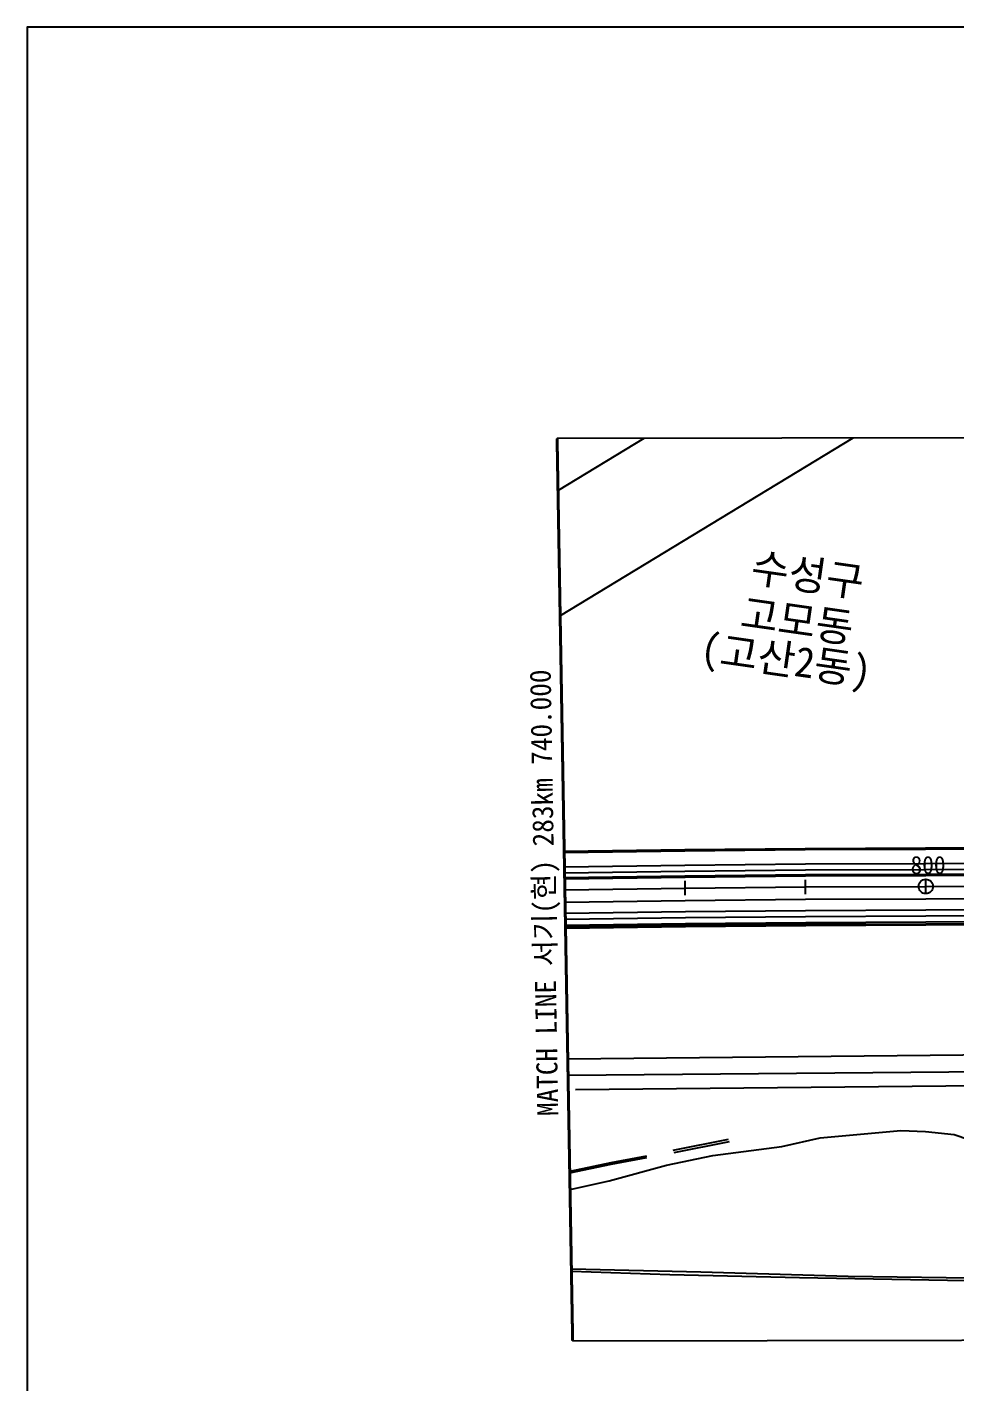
# Model space of a CAD drawing. Header units: millimetres. Extents: x 6886 to 7682, y 1103 to 1809.
# Drawn here: x 6885.9 to 7040.1, y 1393.8 to 1619.1 of the extents above; entities that cross this region are included whole.
import ezdxf
from ezdxf.enums import TextEntityAlignment as Align
from ezdxf.xclip import XClip

# ---------------------------------------------------------------- set-up
doc = ezdxf.new("R2010")
doc.units = ezdxf.units.MM
doc.header["$LTSCALE"] = 10
doc.header["$MEASUREMENT"] = 0
doc.header["$XCLIPFRAME"] = 2
doc.linetypes.add('A-CENTR01', pattern=[2, 1.25, -0.25, 0.25, -0.25])
for name, color, linetype in [('TN-CABL', 4, 'Continuous'), ('TN-MACL', 6, 'A-CENTR01'), ('TN-MACT', 6, 'Continuous'), ('TZ-BASE', 253, 'Continuous'), ('TZ-CABL', 4, 'Continuous')]:
    doc.layers.add(name, color=color, linetype=linetype)
doc.layers.add('TX-PAPR', color=2, linetype='Continuous', plot=False)
doc.styles.get("Standard").update_dxf_attribs({"font": 'GulimChe.ttf'})
doc.linetypes.add('ZIGZAG', pattern='A,0.0001,-0.2,[131,ltypeshp.shx,S=0.2,R=0,X=-0.2,Y=0],-0.4,[131,ltypeshp.shx,S=0.2,R=180,X=0.2,Y=0],-0.2', length=0.8001)

# ---------------------------------------------------------------- blocks, each defined once
blk = doc.blocks.new('JD-FGHFFHHF5RSFGS')
at = {"layer": 'TZ-BASE'}
for p, q in [((34.69, 88.13), (-1.14, 66.36)), ((58.46, 81.51), (-0.78, 45.52)), ((0.02, -1.2), (-0.02, 1.2)), ((20.01, -0.92), (19.98, 1.48)), ((40.01, -0.74), (39.99, 1.66)), ((60, -0.65), (59.99, 1.75))]:
    blk.add_line(p, q, dxfattribs=at)
for points in [[(67.27, 120.03), (58.19, 119.91), (49.6, 119.76), (39.15, 119.35), (29.56, 119.14), (20.61, 118.65), (12.4, 118.08), (8.11, 117.8), (4.15, 117.56), (-2.01, 117.08)], [(-1.94, 112.9), (-0.31, 113.01), (6.9, 113.54), (10.29, 113.73), (14.23, 113.97), (21.38, 114.44), (28.86, 114.8), (35.7, 115.03), (44.55, 115.35), (52.79, 115.55), (60.66, 115.74), (67.75, 115.86)], [(-0.11, 6.4), (19.92, 6.68), (39.95, 6.86), (59.98, 6.95), (79.99, 6.99), (98, 6.98)], [(-0.11, 6.2), (19.93, 6.48), (39.96, 6.66), (59.98, 6.75), (79.99, 6.79), (98, 6.78)], [(-0.04, 2.05), (19.97, 2.33), (39.98, 2.51), (59.99, 2.6), (80, 2.64), (100, 2.63), (112.17, 2.62), (700, 2.05)], [(0, 0), (20, 0.28), (40, 0.46), (60, 0.55), (80, 0.59), (100, 0.58), (112.17, 0.57), (700, 0)], [(0.04, -2.05), (0.04, -2.05), (20.02, -1.77), (40.01, -1.59), (60, -1.5), (80, -1.46), (100, -1.47), (112.16, -1.48), (699.99, -2.05)], [(0.11, -6.2), (0.11, -6.2), (20.07, -5.92), (40.04, -5.74), (60.02, -5.65), (80, -5.61), (97.99, -5.62)], [(0.11, -6.4), (0.11, -6.4), (20.07, -6.12), (40.04, -5.94), (60.02, -5.85), (80, -5.81), (97.99, -5.82)], [(0.53, -30.82), (266.41, -28.49), (314.16, -27.93), (433.06, -26.83)]]:
    blk.add_lwpolyline(points, dxfattribs=at)
at = {"layer": 'TZ-BASE', "extrusion": (-0.009951, 0.99995, 0), "elevation": -28.11}
blk.add_lwpolyline([(-0.21, 53.73), (-197.26, 54.3)], dxfattribs=at)
at = {"layer": 'TZ-BASE', "extrusion": (-0.009925, 0.999951, 0), "elevation": -33.24}
blk.add_lwpolyline([(-1.42, 53.66), (-197.33, 54.31)], dxfattribs=at)
at = {"layer": 'TZ-BASE'}
for points in [[(0.86, -49.83, 83.02), (7.37, -48.41, 84.57), (16.92, -45.78, 87.48), (24.61, -44.2, 89.01), (36.06, -42.71, 91.72), (42.44, -41.28, 93.12), (55.84, -40.01, 94.62), (59.98, -40.18, 94.72), (64.74, -40.7, 94.23), (89.89, -49.31, 87.57), (98.67, -50.96, 85.32)], [(18.02, -43.33, 87.25), (27.23, -41.47, 89.41)], [(27.32, -41.9, 89.41), (18.11, -43.76, 87.25)], [(13.56, -44.31, 86.33), (7.64, -45.41, 85.35), (0.81, -46.86, 83.17)], [(0.81, -47.1, 83.16), (7.69, -45.64, 85.35), (13.6, -44.54, 86.33)], [(1.08, -63.02, 69.79), (22.59, -63.55, 70.51), (47.12, -64.26, 71.21), (71.53, -64.59, 71.55), (106.54, -65.59, 71.56)], [(1.09, -63.4, 70.22), (17.46, -63.96, 70.71), (38.98, -64.49, 71.42), (106.59, -65.68, 71.99)]]:
    blk.add_polyline3d(points, dxfattribs=at)
blk.add_circle((60, 0.55), 1.2, dxfattribs=at)
for s, height, rotation, p in [('수성구', 5, 351.8586, (30.71, 51.24, -7.5)), ('고모동', 5, 351.8586, (28.96, 43.63, -7.56)), ('(고산2동)', 5, 351.8586, (22.33, 37.81, 32.07)), ('800', 3, 0.0195, (57.47, 2.61))]:
    blk.add_text(s, height=height, rotation=rotation, dxfattribs=at).set_placement(p)

msp = doc.modelspace()

# ---------------------------------------------------------------- linework, layer by layer
at = {"layer": 'TN-CABL', "linetype": 'ZIGZAG', "ltscale": 0.5}
for points in [[(6975.25, 1478.44), (6995.26, 1478.72), (7015.27, 1478.9), (7035.28, 1478.99), (7055.29, 1479.03), (7075.29, 1479.02), (7087.46, 1479.01), (7102.79, 1479)], [(6975.38, 1470.72), (6975.38, 1470.72), (6995.35, 1471.01), (7015.32, 1471.18), (7035.31, 1471.28), (7055.29, 1471.31), (7075.29, 1471.31), (7087.46, 1471.29), (7102.79, 1471.28)]]:
    msp.add_lwpolyline(points, dxfattribs=at)
at = {"layer": 'TN-MACL', "const_width": 0.5}
msp.add_lwpolyline([(6976.58, 1400.62), (6974, 1550.62)], dxfattribs=at)
at = {"layer": 'TX-PAPR'}
msp.add_lwpolyline([(6885.89, 1103.05), (7681.89, 1103.05), (7681.89, 1619.05), (6885.89, 1619.05)], close=True, dxfattribs=at)
at = {"layer": 'TX-PAPR', "flags": 128}
msp.add_lwpolyline([(6976.58, 1400.62), (7235.32, 1401.05), (7635.22, 1400.66), (7675.22, 1400.66), (7675.36, 1550.66), (7635.36, 1550.66), (7235.27, 1551.05), (6974, 1550.62), (6976.58, 1400.62)], dxfattribs=at)
at = {"layer": 'TZ-CABL', "flags": 128}
for points in [[(6975.23, 1479.44), (6995.25, 1479.72), (7015.27, 1479.9), (7035.28, 1479.99), (7055.29, 1480.03), (7075.29, 1480.02), (7087.46, 1480.01), (7103, 1480)], [(6975.25, 1478.44), (6995.26, 1478.72), (7015.27, 1478.9), (7035.28, 1478.99), (7055.29, 1479.03), (7075.29, 1479.02), (7087.46, 1479.01), (7102.79, 1479)], [(6975.26, 1477.44), (6995.27, 1477.72), (7015.28, 1477.9), (7035.29, 1477.99), (7055.29, 1478.03), (7075.29, 1478.02), (7087.46, 1478.01), (7103, 1478)], [(6975.36, 1471.72), (6975.36, 1471.72), (6995.34, 1472.01), (7015.32, 1472.18), (7035.3, 1472.28), (7055.29, 1472.31), (7075.29, 1472.31), (7087.46, 1472.29), (7103, 1472.28)], [(6975.38, 1470.72), (6975.38, 1470.72), (6995.35, 1471.01), (7015.32, 1471.18), (7035.31, 1471.28), (7055.29, 1471.31), (7075.29, 1471.31), (7087.46, 1471.29), (7102.79, 1471.28)], [(6975.4, 1469.72), (6995.36, 1470.01), (7015.33, 1470.18), (7035.31, 1470.28), (7055.3, 1470.31), (7075.29, 1470.31), (7087.46, 1470.29), (7102.99, 1470.28)]]:
    msp.add_lwpolyline(points, dxfattribs=at)

# ---------------------------------------------------------------- block references
at = {"layer": 'TZ-BASE'}
ref = msp.add_blockref('JD-FGHFFHHF5RSFGS', (6975.29, 1475.62), dxfattribs=at)
XClip(ref).set_block_clipping_path([(1.2904532464, -74.9979808822), (260.0220382386, -74.5728554974), (659.9232409142, -74.9611279262), (699.9238423978, -74.9611632133), (700.0694803054, 75.0388367882), (660.068878978, 75.0388013723), (259.9716238311, 75.4272641526), (-1.2904532465, 74.9979808817)])

# ---------------------------------------------------------------- texts
at = {"layer": 'TN-MACT'}
msp.add_text('MATCH LINE 서기(현) 283km 740.000', height=3.5, rotation=90.9858, dxfattribs=at).set_placement((6971.81, 1475.11), align=Align.MIDDLE_CENTER)

doc.saveas('drawing.dxf')
